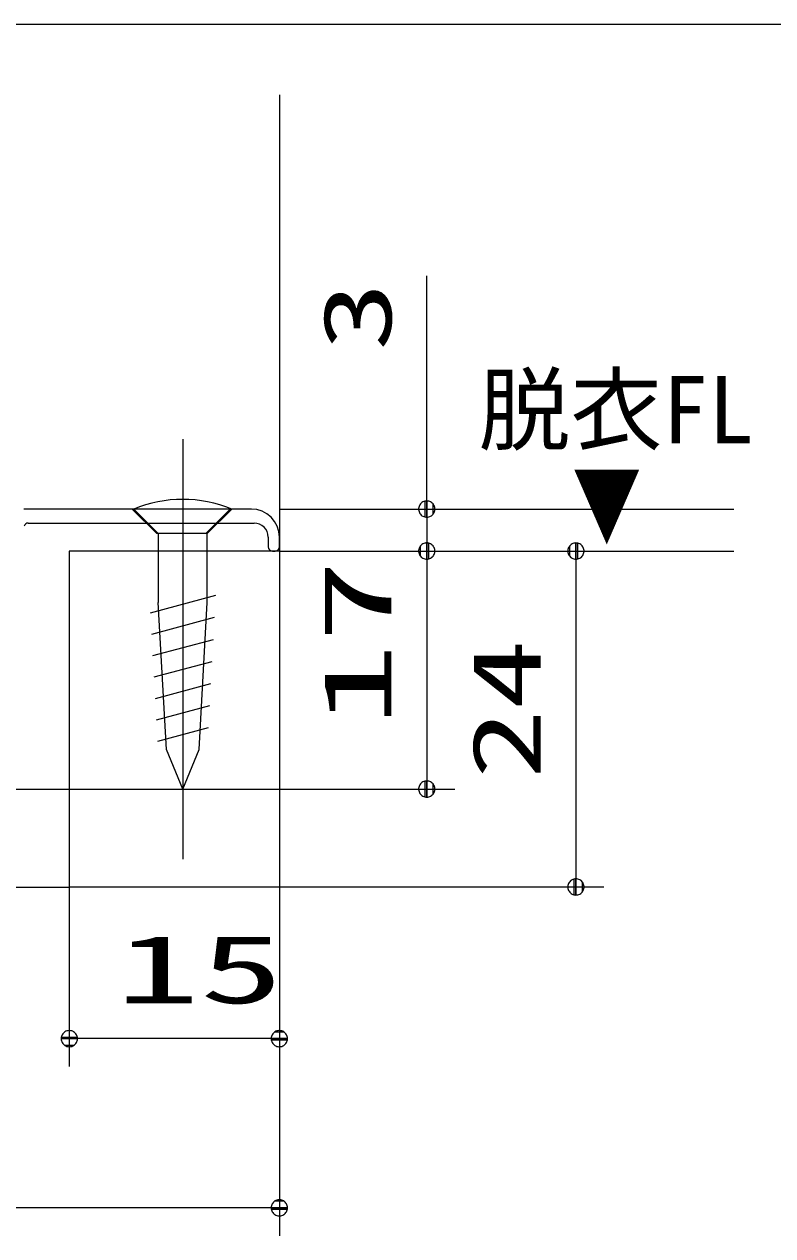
# Model space of a CAD drawing. Units: millimetres on the paper. Extents: x -305 to 305, y -152 to 152.
# Drawn here: x 1.38 to 28.1, y -97.83 to -54.55 of the extents above; entities that cross this region are included whole.
import ezdxf
from ezdxf.enums import TextEntityAlignment as Align

# ---------------------------------------------------------------- set-up
doc = ezdxf.new("R2010")
doc.units = ezdxf.units.MM
doc.linetypes.add('LONG_CHAIN', pattern=[21, 18, -1, 1, -1])
doc.layers.add('0-2_0', color=7, linetype='Continuous', lineweight=9)
doc.layers.add('0-4_S4', color=7, linetype='Continuous', lineweight=9)
doc.styles.add('ＭＳ ゴシック', font='')
doc.styles.get('ＭＳ ゴシック').set_extended_font_data('MS Gothic')

# ---------------------------------------------------------------- blocks, each defined once
blk = doc.blocks.new('_DOTSMALL')
at = {"layer": '0-2_0'}
for p, q in [((0.0746, 0.1), (-0.0746, 0.1)), ((0.1223, -0.0248), (-0.1223, -0.0248))]:
    blk.add_line(p, q, dxfattribs=at)
for points in [[(0.125, 0), (0.124, 0.0157), (0.1211, 0.0311), (0.1162, 0.046), (0.1095, 0.0602), (0.1011, 0.0735), (0.0911, 0.0856), (0.0797, 0.0963), (0.067, 0.1055), (0.0532, 0.1131), (0.0386, 0.1189), (0.0234, 0.1228), (0.0078, 0.1248), (-0.0078, 0.1248), (-0.0234, 0.1228), (-0.0386, 0.1189), (-0.0532, 0.1131), (-0.067, 0.1055), (-0.0797, 0.0963), (-0.0911, 0.0856), (-0.1011, 0.0735), (-0.1095, 0.0602), (-0.1162, 0.046), (-0.1211, 0.0311), (-0.124, 0.0157), (-0.125, 0), (0, 0)], [(-0.125, 0), (-0.124, -0.0157), (-0.1211, -0.0311), (-0.1162, -0.046), (-0.1095, -0.0602), (-0.1011, -0.0735), (-0.0911, -0.0856), (-0.0797, -0.0963), (-0.067, -0.1055), (-0.0532, -0.1131), (-0.0386, -0.1189), (-0.0234, -0.1228), (-0.0078, -0.1248), (0.0078, -0.1248), (0.0234, -0.1228), (0.0386, -0.1189), (0.0532, -0.1131), (0.067, -0.1055), (0.0797, -0.0963), (0.0911, -0.0856), (0.1011, -0.0735), (0.1095, -0.0602), (0.1162, -0.046), (0.1211, -0.0311), (0.124, -0.0157), (0.125, 0), (0, 0)]]:
    blk.add_lwpolyline(points, close=True, dxfattribs=at)

msp = doc.modelspace()

# ---------------------------------------------------------------- linework, layer by layer
at = {"layer": '0-4_S4'}
for p, q in [((-90.451, -54.549), (30.026, -54.549)), ((15.747, -71.871), (15.747, -63.538)), ((9.484, -71.87), (1.356, -71.87)), ((8.784, -71.873), (5.284, -71.873)), ((5.284, -71.873), (6.159, -72.748)), ((8.732, -71.871), (7.857, -72.746)), ((8.784, -71.873), (7.909, -72.748)), ((10.484, -71.871), (26.715, -71.871)), ((15.747, -71.871), (15.747, -73.369)), ((1.52, -72.37), (9.584, -72.37)), ((7.857, -72.746), (6.107, -72.746)), ((6.159, -72.748), (6.159, -75.207)), ((7.909, -72.748), (6.159, -72.748)), ((7.909, -75.207), (7.909, -72.748)), ((10.084, -72.87), (10.084, -73.22)), ((10.484, -73.22), (10.484, -72.87)), ((2.984, -73.371), (2.984, -85.373)), ((10.234, -73.37), (10.334, -73.37)), ((10.484, -73.369), (26.715, -73.369)), ((10.484, -73.369), (10.484, -91.789)), ((10.484, -73.371), (10.484, -97.831)), ((10.484, -73.371), (16.747, -73.371)), ((10.484, -73.371), (22.073, -73.371)), ((15.747, -73.371), (15.747, -81.873)), ((21.073, -73.371), (21.073, -85.368)), ((5.888, -75.571), (8.215, -74.948)), ((6.451, -80.465), (6.159, -75.207)), ((7.618, -80.465), (7.909, -75.207)), ((5.93, -76.336), (8.172, -75.736)), ((5.973, -77.102), (8.128, -76.524)), ((6.015, -77.867), (8.084, -77.312)), ((6.058, -78.632), (8.04, -78.1)), ((6.1, -79.397), (7.997, -78.889)), ((6.142, -80.162), (7.953, -79.677)), ((7.034, -81.873), (6.451, -80.465)), ((7.034, -81.873), (7.618, -80.465)), ((-7.023, -81.873), (16.747, -81.873)), ((-41.016, -85.373), (2.984, -85.373)), ((2.984, -85.368), (22.073, -85.368)), ((2.984, -85.368), (2.984, -91.789)), ((10.484, -90.789), (2.984, -90.789)), ((10.484, -96.831), (-57.016, -96.831))]:
    msp.add_line(p, q, dxfattribs=at)
at = {"layer": '0-4_S4', "linetype": 'LONG_CHAIN'}
msp.add_line((7.034, -69.373), (7.034, -84.373), dxfattribs=at)
at = {"layer": '0-4_S4'}
for points in [[(10.484, -57.075), (10.484, -73.371), (2.984, -73.371)], [(8.732, -71.871), (5.232, -71.871), (6.107, -72.746)]]:
    msp.add_lwpolyline(points, dxfattribs=at)
for centre, radius, start, end in [((7.034, -76.073), 4.55, 67.3801, 112.6199), ((9.484, -72.87), 1, 0, 90), ((1.52, -72.52), 0.15, 90, 163.3008), ((9.584, -72.87), 0.5, 360, 90), ((10.234, -73.22), 0.15, 180, 270), ((10.334, -73.22), 0.15, 270, 0)]:
    msp.add_arc(centre, radius, start, end, dxfattribs=at)

# ---------------------------------------------------------------- block references
at = {"layer": '0-4_S4', "xscale": 2.32, "yscale": 2.32}
for p, rotation in [((15.747, -71.871), 270), ((15.747, -73.369), 90), ((15.747, -73.371), 90), ((21.073, -73.371), 90), ((15.747, -81.873), 270), ((21.073, -85.368), 270), ((2.984, -90.789), 180)]:
    msp.add_blockref('_DOTSMALL', p, dxfattribs=dict(at, rotation=rotation))
for p in [(10.484, -90.789), (10.484, -96.831)]:
    msp.add_blockref('_DOTSMALL', p, dxfattribs=at)

# ---------------------------------------------------------------- texts
at = {"layer": '0-4_S4', "style": 'ＭＳ ゴシック'}
for s, width, p in [('3', 1.5, (15.217, -66.231)), ('17', 1.8, (15.217, -79.654)), ('24', 1.5, (20.543, -81.522))]:
    msp.add_text(s, height=2.444, rotation=90, dxfattribs=dict(at, width=width)).set_placement(p, align=Align.BOTTOM_LEFT)
msp.add_text('脱衣FL', height=2.405, dxfattribs=at).set_placement((17.596, -70.244), align=Align.BOTTOM_LEFT)
for s, height, width, p in [('▼', 2.405, 0.75, (20.944, -73.64)), ('15', 2.444, 1.8, (4.646, -90.259))]:
    msp.add_text(s, height=height, dxfattribs=dict(at, width=width)).set_placement(p, align=Align.BOTTOM_LEFT)

doc.saveas('drawing.dxf')
